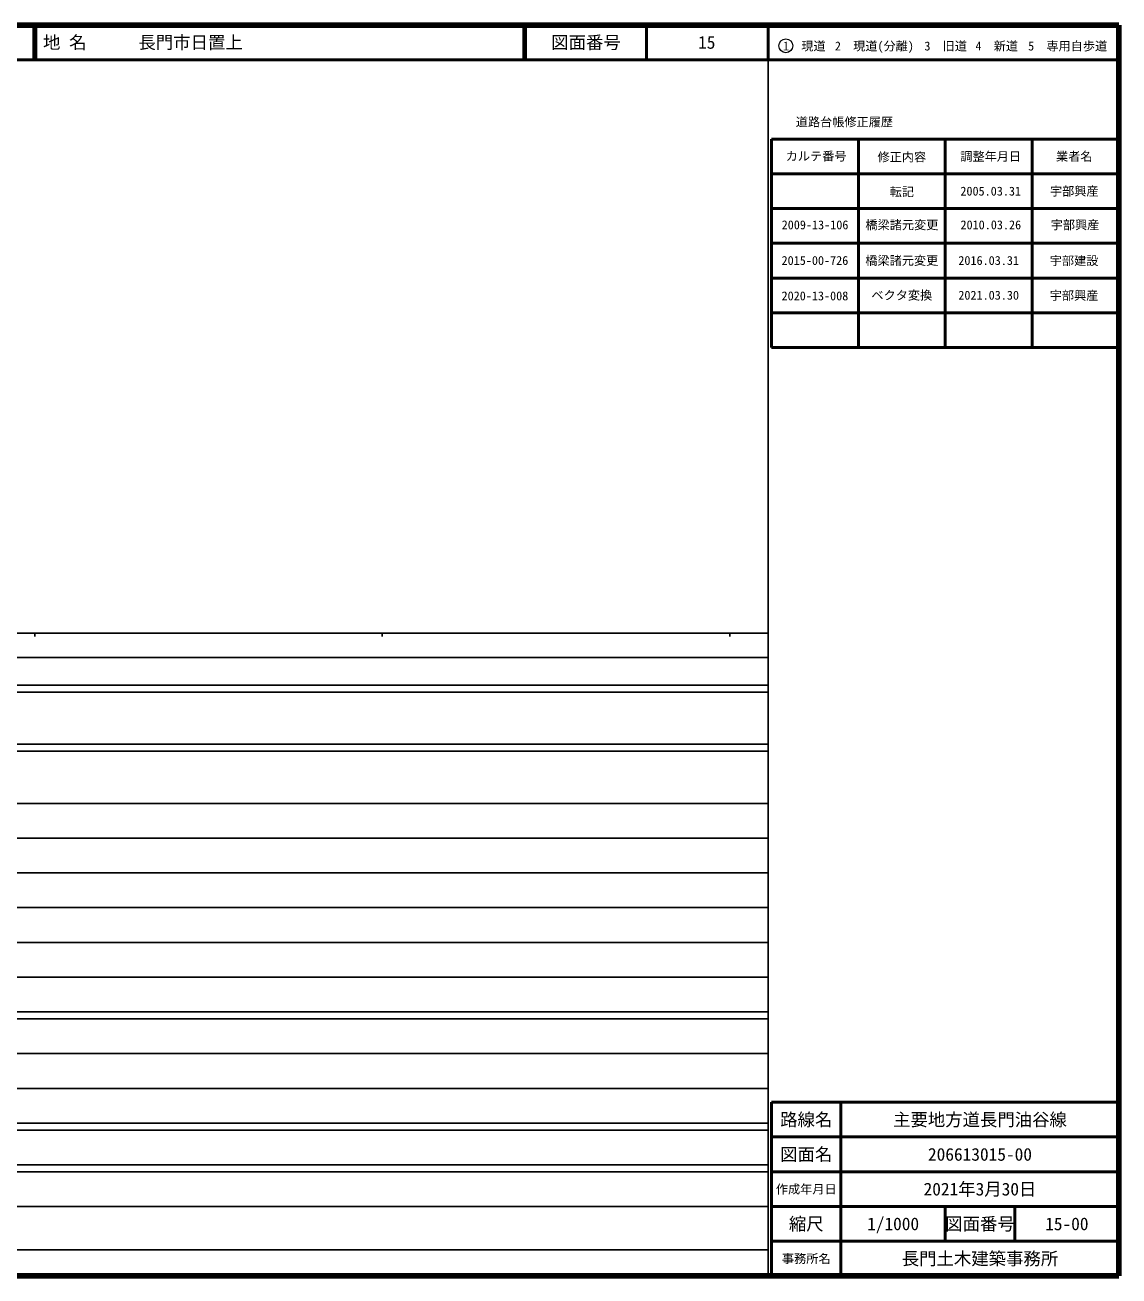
# Model space of a CAD drawing. Units: millimetres, scale not verified. Extents: x 40000 to 680000, y 20000 to 380000.
# Drawn here: x 365183 to 680000, y 20000 to 380000 of the extents above; entities that cross this region are included whole.
import ezdxf
from ezdxf.enums import TextEntityAlignment as Align

# ---------------------------------------------------------------- set-up
doc = ezdxf.new("R2010")
doc.units = ezdxf.units.MM
doc.header["$LTSCALE"] = 1000
for name, color, linetype, lineweight in [('M-TTL', 2, 'Continuous', 140), ('M-TTL-BAND', 7, 'Continuous', 13), ('M-TTL-FRAM', 2, 'Continuous', 50), ('M-TTL-LINE', 7, 'Continuous', 50), ('M-TTL-TXT', 7, 'Continuous', 13)]:
    doc.layers.add(name, color=color, linetype=linetype, lineweight=lineweight)
doc.styles.add('ＭＳ ゴシック', font='')
doc.styles.get('ＭＳ ゴシック').set_extended_font_data('MS Gothic')

msp = doc.modelspace()

# ---------------------------------------------------------------- linework, layer by layer
at = {"layer": 'M-TTL'}
for p, q in [((680000, 380000), (40000, 380000)), ((680000, 20000), (680000, 380000)), ((40000, 20000), (680000, 20000))]:
    msp.add_line(p, q, dxfattribs=at)
at = {"layer": 'M-TTL-BAND', "lineweight": 25}
for p, q in [((579000, 20000), (579000, 370000)), ((40000, 205000), (579000, 205000)), ((368000, 205000), (368000, 204000)), ((468000, 205000), (468000, 204000)), ((568000, 205000), (568000, 204000)), ((68000, 198000), (579000, 198000)), ((40000, 190000), (579000, 190000)), ((40000, 188000), (579000, 188000)), ((40000, 173000), (579000, 173000)), ((40000, 171000), (579000, 171000)), ((40000, 156000), (579000, 156000)), ((46000, 146000), (579000, 146000)), ((52000, 136000), (579000, 136000)), ((46000, 126000), (579000, 126000)), ((52000, 116000), (579000, 116000)), ((46000, 106000), (579000, 106000)), ((40000, 96000), (579000, 96000)), ((40000, 94000), (579000, 94000)), ((49000, 84000), (579000, 84000)), ((40000, 74000), (579000, 74000)), ((40000, 64000), (579000, 64000)), ((40000, 62000), (579000, 62000)), ((40000, 52000), (579000, 52000)), ((40000, 50000), (579000, 50000)), ((40000, 40000), (579000, 40000)), ((68000, 27500), (579000, 27500))]:
    msp.add_line(p, q, dxfattribs=at)
at = {"layer": 'M-TTL-FRAM'}
for p, q in [((580000, 347197), (580000, 287197)), ((580000, 347197), (680000, 347197)), ((580000, 287197), (680000, 287197)), ((680000, 70000), (580000, 70000)), ((580000, 70000), (580000, 20000))]:
    msp.add_line(p, q, dxfattribs=at)
at = {"layer": 'M-TTL-LINE'}
for p, q in [((367750, 380000), (367750, 370000)), ((368250, 380000), (368250, 370000)), ((508747, 380000), (508747, 370000)), ((509247, 380000), (509247, 370000)), ((543997, 380000), (543997, 370000)), ((579000, 380000), (579000, 370000)), ((40000, 370000), (680000, 370000)), ((605000, 347197), (605000, 287197)), ((630000, 347197), (630000, 287197)), ((655000, 347197), (655000, 287197)), ((580000, 337197), (680000, 337197)), ((580000, 327197), (680000, 327197)), ((580000, 317197), (680000, 317197)), ((580000, 307197), (680000, 307197)), ((580000, 297197), (680000, 297197)), ((600000, 70000), (600000, 20000)), ((680000, 60000), (580000, 60000)), ((680000, 50000), (580000, 50000)), ((680000, 40000), (580000, 40000)), ((630000, 40000), (630000, 30000)), ((650000, 40000), (650000, 30000)), ((680000, 30000), (580000, 30000))]:
    msp.add_line(p, q, dxfattribs=at)
at = {"layer": 'M-TTL-TXT'}
msp.add_circle((584147, 374034), 2000, dxfattribs=at)

# ---------------------------------------------------------------- texts
at = {"layer": 'M-TTL-TXT', "style": 'ＭＳ ゴシック'}
msp.add_text('地 名      長門市日置上', height=3666, dxfattribs=at).set_placement((370380, 375000), align=Align.MIDDLE_LEFT)
msp.add_text('地 名      長門市日置上', height=3666, dxfattribs=at).set_placement((370380, 375000), align=Align.MIDDLE_LEFT)
for s, height, p in [('図面番号', 3666, (526622, 375000)), ('図面番号', 3666, (526622, 375000)), ('15', 3666, (561372, 375000)), ('15', 3666, (561372, 375000)), ('1\u3000現道', 2566, (589448, 373958)), ('1\u3000現道', 2566, (589448, 373958)), ('2\u3000現道(分離)', 2566, (609619, 373958)), ('2\u3000現道(分離)', 2566, (609619, 373958)), ('3\u3000旧道', 2566, (630121, 373958)), ('3\u3000旧道', 2566, (630121, 373958)), ('4\u3000新道', 2566, (644824, 373958)), ('4\u3000新道', 2566, (644824, 373958)), ('5\u3000専用自歩道', 2566, (665228, 373958)), ('5\u3000専用自歩道', 2566, (665228, 373958)), ('道路台帳修正履歴', 2566, (600968, 352113)), ('道路台帳修正履歴', 2566, (600968, 352113)), ('カルテ番号', 2566, (592839, 342277)), ('カルテ番号', 2566, (592839, 342277)), ('修正内容', 2566, (617509, 342023)), ('修正内容', 2566, (617509, 342023)), ('調整年月日', 2566, (643089, 342197)), ('調整年月日', 2566, (643089, 342197)), ('業者名', 2566, (667134, 342197)), ('業者名', 2566, (667134, 342197)), ('転記', 2566, (617509, 332023)), ('転記', 2566, (617509, 332023)), ('2005.03.31', 2566, (643089, 332197)), ('2005.03.31', 2566, (643089, 332197)), ('宇部興産', 2566, (667134, 332197)), ('宇部興産', 2566, (667134, 332197)), ('2015-00-726', 2566, (592500, 312245)), ('橋梁諸元変更', 2566, (617500, 312245)), ('2016.03.31', 2566, (642500, 312245)), ('宇部建設', 2566, (667077, 312189)), ('2020-13-008', 2566, (592500, 302049)), ('ベクタ変換', 2566, (617500, 302245)), ('2021.03.30', 2566, (642500, 302245)), ('宇部興産', 2566, (667077, 302189)), ('路線名', 3666, (590000, 65000)), ('路線名', 3666, (590000, 65000)), ('主要地方道長門油谷線', 3666, (640000, 65000)), ('図面名', 3666, (590000, 55000)), ('図面名', 3666, (590000, 55000)), ('206613015-00', 3666, (640000, 55000)), ('2021年3月30日', 3666, (640000, 45000)), ('作成年月日', 2566, (590000, 45000)), ('作成年月日', 2566, (590000, 45000)), ('縮尺', 3666, (590000, 35000)), ('縮尺', 3666, (590000, 35000)), ('1/1000', 3666, (615000, 35000)), ('図面番号', 3666, (640000, 35000)), ('図面番号', 3666, (640000, 35000)), ('15-00', 3666, (665000, 35000)), ('事務所名', 2566, (590000, 25000)), ('事務所名', 2566, (590000, 25000)), ('長門土木建築事務所', 3666, (640000, 25000))]:
    msp.add_text(s, height=height, dxfattribs=at).set_placement(p, align=Align.MIDDLE_CENTER)
for s, p in [('橋梁諸元変更', (617533, 320442)), ('2009-13-106', (592533, 320442))]:
    msp.add_text(s, height=2566, dxfattribs=at).set_placement(p, align=Align.BOTTOM_CENTER)
for s, p in [('宇部興産', (660346, 320442)), ('2010.03.26', (634390, 320442))]:
    msp.add_text(s, height=2566, dxfattribs=at).set_placement(p, align=Align.BOTTOM_LEFT)

doc.saveas('drawing.dxf')
